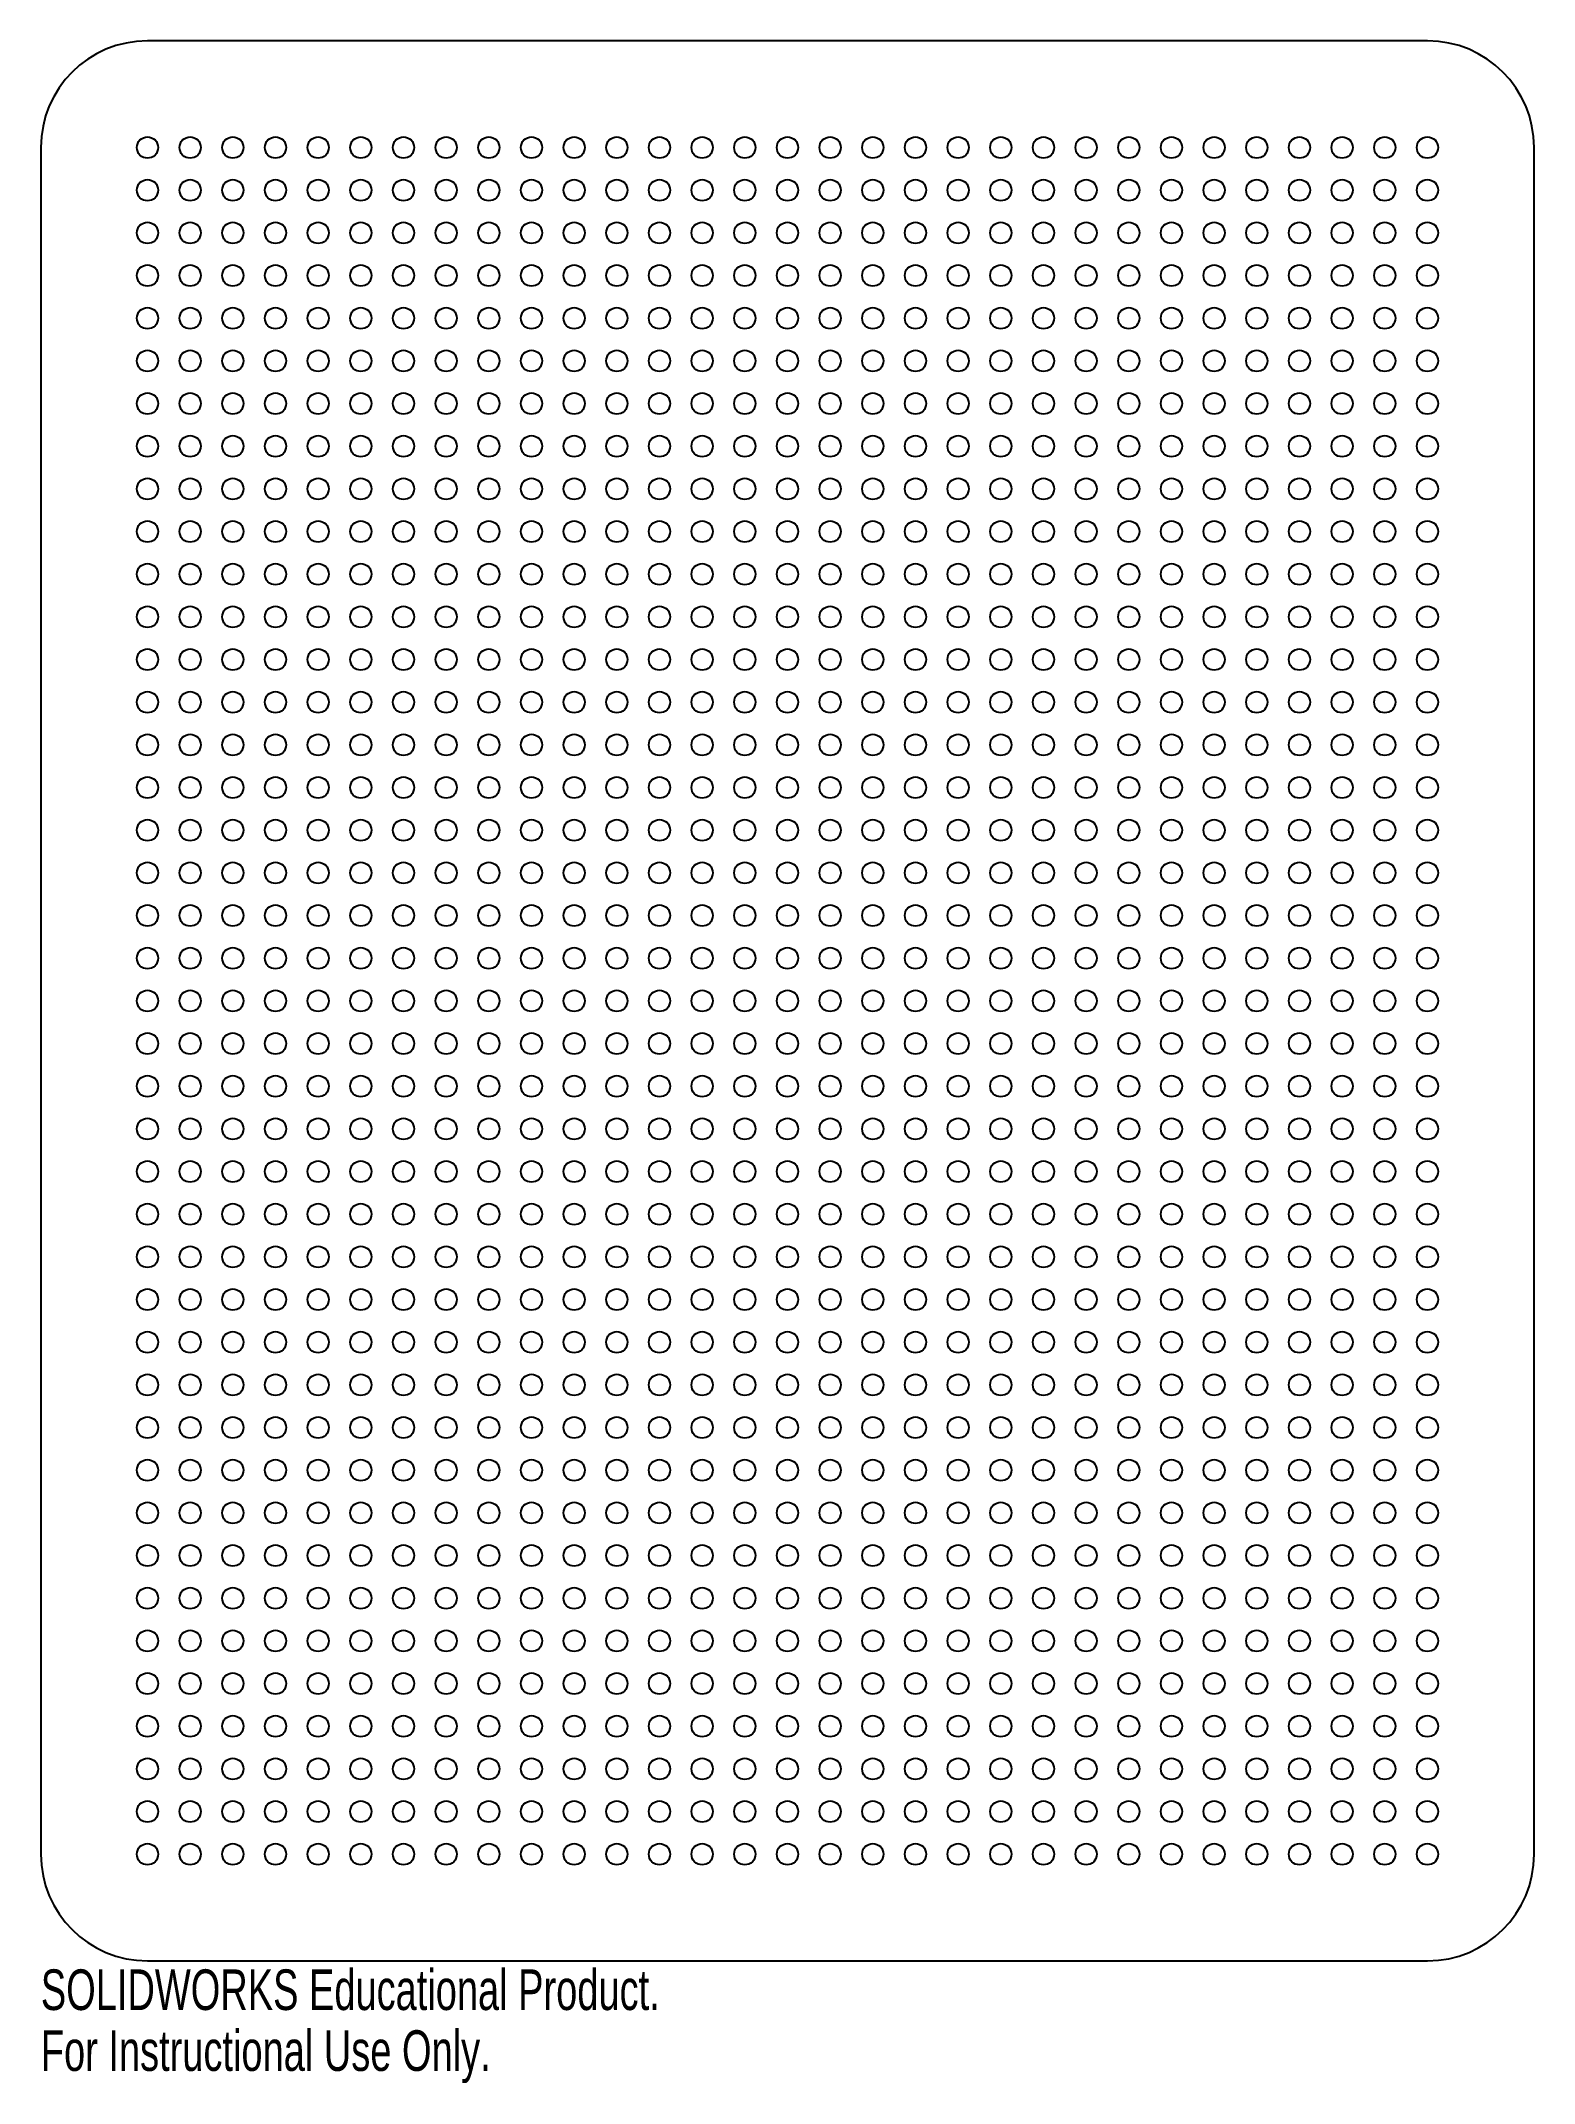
# Model space of a CAD drawing. Header units: inches. Extents: x -58.47 to -51.47, y -34.26 to -24.68.
import ezdxf

# ---------------------------------------------------------------- set-up
doc = ezdxf.new("R2010")
doc.units = ezdxf.units.IN
doc.header["$MEASUREMENT"] = 0
doc.styles.add('SLDTEXTSTYLE0', font='TXT', dxfattribs={"width": 0.7})

msp = doc.modelspace()

# ---------------------------------------------------------------- linework, layer by layer
at = {"color": 7, "linetype": 'Continuous', "lineweight": 25}
for p, q in [((-51.971, -24.684), (-57.971, -24.684)), ((-58.471, -25.184), (-58.471, -33.184)), ((-51.471, -33.184), (-51.471, -25.184)), ((-57.971, -33.684), (-51.971, -33.684))]:
    msp.add_line(p, q, dxfattribs=at)
for centre in [(-57.971, -25.184), (-57.771, -25.184), (-57.571, -25.184), (-57.371, -25.184), (-57.171, -25.184), (-56.971, -25.184), (-56.771, -25.184), (-56.571, -25.184), (-56.371, -25.184), (-56.171, -25.184), (-55.971, -25.184), (-55.771, -25.184), (-55.571, -25.184), (-55.371, -25.184), (-55.171, -25.184), (-54.971, -25.184), (-54.771, -25.184), (-54.571, -25.184), (-54.371, -25.184), (-54.171, -25.184), (-53.971, -25.184), (-53.771, -25.184), (-53.571, -25.184), (-53.371, -25.184), (-53.171, -25.184), (-52.971, -25.184), (-52.771, -25.184), (-52.571, -25.184), (-52.371, -25.184), (-52.171, -25.184), (-51.971, -25.184), (-57.971, -25.384), (-57.771, -25.384), (-57.571, -25.384), (-57.371, -25.384), (-57.171, -25.384), (-56.971, -25.384), (-56.771, -25.384), (-56.571, -25.384), (-56.371, -25.384), (-56.171, -25.384), (-55.971, -25.384), (-55.771, -25.384), (-55.571, -25.384), (-55.371, -25.384), (-55.171, -25.384), (-54.971, -25.384), (-54.771, -25.384), (-54.571, -25.384), (-54.371, -25.384), (-54.171, -25.384), (-53.971, -25.384), (-53.771, -25.384), (-53.571, -25.384), (-53.371, -25.384), (-53.171, -25.384), (-52.971, -25.384), (-52.771, -25.384), (-52.571, -25.384), (-52.371, -25.384), (-52.171, -25.384), (-51.971, -25.384), (-57.971, -25.584), (-57.771, -25.584), (-57.571, -25.584), (-57.371, -25.584), (-57.171, -25.584), (-56.971, -25.584), (-56.771, -25.584), (-56.571, -25.584), (-56.371, -25.584), (-56.171, -25.584), (-55.971, -25.584), (-55.771, -25.584), (-55.571, -25.584), (-55.371, -25.584), (-55.171, -25.584), (-54.971, -25.584), (-54.771, -25.584), (-54.571, -25.584), (-54.371, -25.584), (-54.171, -25.584), (-53.971, -25.584), (-53.771, -25.584), (-53.571, -25.584), (-53.371, -25.584), (-53.171, -25.584), (-52.971, -25.584), (-52.771, -25.584), (-52.571, -25.584), (-52.371, -25.584), (-52.171, -25.584), (-51.971, -25.584), (-57.971, -25.784), (-57.771, -25.784), (-57.571, -25.784), (-57.371, -25.784), (-57.171, -25.784), (-56.971, -25.784), (-56.771, -25.784), (-56.571, -25.784), (-56.371, -25.784), (-56.171, -25.784), (-55.971, -25.784), (-55.771, -25.784), (-55.571, -25.784), (-55.371, -25.784), (-55.171, -25.784), (-54.971, -25.784), (-54.771, -25.784), (-54.571, -25.784), (-54.371, -25.784), (-54.171, -25.784), (-53.971, -25.784), (-53.771, -25.784), (-53.571, -25.784), (-53.371, -25.784), (-53.171, -25.784), (-52.971, -25.784), (-52.771, -25.784), (-52.571, -25.784), (-52.371, -25.784), (-52.171, -25.784), (-51.971, -25.784), (-57.971, -25.984), (-57.771, -25.984), (-57.571, -25.984), (-57.371, -25.984), (-57.171, -25.984), (-56.971, -25.984), (-56.771, -25.984), (-56.571, -25.984), (-56.371, -25.984), (-56.171, -25.984), (-55.971, -25.984), (-55.771, -25.984), (-55.571, -25.984), (-55.371, -25.984), (-55.171, -25.984), (-54.971, -25.984), (-54.771, -25.984), (-54.571, -25.984), (-54.371, -25.984), (-54.171, -25.984), (-53.971, -25.984), (-53.771, -25.984), (-53.571, -25.984), (-53.371, -25.984), (-53.171, -25.984), (-52.971, -25.984), (-52.771, -25.984), (-52.571, -25.984), (-52.371, -25.984), (-52.171, -25.984), (-51.971, -25.984), (-57.971, -26.184), (-57.771, -26.184), (-57.571, -26.184), (-57.371, -26.184), (-57.171, -26.184), (-56.971, -26.184), (-56.771, -26.184), (-56.571, -26.184), (-56.371, -26.184), (-56.171, -26.184), (-55.971, -26.184), (-55.771, -26.184), (-55.571, -26.184), (-55.371, -26.184), (-55.171, -26.184), (-54.971, -26.184), (-54.771, -26.184), (-54.571, -26.184), (-54.371, -26.184), (-54.171, -26.184), (-53.971, -26.184), (-53.771, -26.184), (-53.571, -26.184), (-53.371, -26.184), (-53.171, -26.184), (-52.971, -26.184), (-52.771, -26.184), (-52.571, -26.184), (-52.371, -26.184), (-52.171, -26.184), (-51.971, -26.184), (-57.971, -26.384), (-57.771, -26.384), (-57.571, -26.384), (-57.371, -26.384), (-57.171, -26.384), (-56.971, -26.384), (-56.771, -26.384), (-56.571, -26.384), (-56.371, -26.384), (-56.171, -26.384), (-55.971, -26.384), (-55.771, -26.384), (-55.571, -26.384), (-55.371, -26.384), (-55.171, -26.384), (-54.971, -26.384), (-54.771, -26.384), (-54.571, -26.384), (-54.371, -26.384), (-54.171, -26.384), (-53.971, -26.384), (-53.771, -26.384), (-53.571, -26.384), (-53.371, -26.384), (-53.171, -26.384), (-52.971, -26.384), (-52.771, -26.384), (-52.571, -26.384), (-52.371, -26.384), (-52.171, -26.384), (-51.971, -26.384), (-57.971, -26.584), (-57.771, -26.584), (-57.571, -26.584), (-57.371, -26.584), (-57.171, -26.584), (-56.971, -26.584), (-56.771, -26.584), (-56.571, -26.584), (-56.371, -26.584), (-56.171, -26.584), (-55.971, -26.584), (-55.771, -26.584), (-55.571, -26.584), (-55.371, -26.584), (-55.171, -26.584), (-54.971, -26.584), (-54.771, -26.584), (-54.571, -26.584), (-54.371, -26.584), (-54.171, -26.584), (-53.971, -26.584), (-53.771, -26.584), (-53.571, -26.584), (-53.371, -26.584), (-53.171, -26.584), (-52.971, -26.584), (-52.771, -26.584), (-52.571, -26.584), (-52.371, -26.584), (-52.171, -26.584), (-51.971, -26.584), (-57.971, -26.784), (-57.771, -26.784), (-57.571, -26.784), (-57.371, -26.784), (-57.171, -26.784), (-56.971, -26.784), (-56.771, -26.784), (-56.571, -26.784), (-56.371, -26.784), (-56.171, -26.784), (-55.971, -26.784), (-55.771, -26.784), (-55.571, -26.784), (-55.371, -26.784), (-55.171, -26.784), (-54.971, -26.784), (-54.771, -26.784), (-54.571, -26.784), (-54.371, -26.784), (-54.171, -26.784), (-53.971, -26.784), (-53.771, -26.784), (-53.571, -26.784), (-53.371, -26.784), (-53.171, -26.784), (-52.971, -26.784), (-52.771, -26.784), (-52.571, -26.784), (-52.371, -26.784), (-52.171, -26.784), (-51.971, -26.784), (-57.971, -26.984), (-57.771, -26.984), (-57.571, -26.984), (-57.371, -26.984), (-57.171, -26.984), (-56.971, -26.984), (-56.771, -26.984), (-56.571, -26.984), (-56.371, -26.984), (-56.171, -26.984), (-55.971, -26.984), (-55.771, -26.984), (-55.571, -26.984), (-55.371, -26.984), (-55.171, -26.984), (-54.971, -26.984), (-54.771, -26.984), (-54.571, -26.984), (-54.371, -26.984), (-54.171, -26.984), (-53.971, -26.984), (-53.771, -26.984), (-53.571, -26.984), (-53.371, -26.984), (-53.171, -26.984), (-52.971, -26.984), (-52.771, -26.984), (-52.571, -26.984), (-52.371, -26.984), (-52.171, -26.984), (-51.971, -26.984), (-57.971, -27.184), (-57.771, -27.184), (-57.571, -27.184), (-57.371, -27.184), (-57.171, -27.184), (-56.971, -27.184), (-56.771, -27.184), (-56.571, -27.184), (-56.371, -27.184), (-56.171, -27.184), (-55.971, -27.184), (-55.771, -27.184), (-55.571, -27.184), (-55.371, -27.184), (-55.171, -27.184), (-54.971, -27.184), (-54.771, -27.184), (-54.571, -27.184), (-54.371, -27.184), (-54.171, -27.184), (-53.971, -27.184), (-53.771, -27.184), (-53.571, -27.184), (-53.371, -27.184), (-53.171, -27.184), (-52.971, -27.184), (-52.771, -27.184), (-52.571, -27.184), (-52.371, -27.184), (-52.171, -27.184), (-51.971, -27.184), (-57.971, -27.384), (-57.771, -27.384), (-57.571, -27.384), (-57.371, -27.384), (-57.171, -27.384), (-56.971, -27.384), (-56.771, -27.384), (-56.571, -27.384), (-56.371, -27.384), (-56.171, -27.384), (-55.971, -27.384), (-55.771, -27.384), (-55.571, -27.384), (-55.371, -27.384), (-55.171, -27.384), (-54.971, -27.384), (-54.771, -27.384), (-54.571, -27.384), (-54.371, -27.384), (-54.171, -27.384), (-53.971, -27.384), (-53.771, -27.384), (-53.571, -27.384), (-53.371, -27.384), (-53.171, -27.384), (-52.971, -27.384), (-52.771, -27.384), (-52.571, -27.384), (-52.371, -27.384), (-52.171, -27.384), (-51.971, -27.384), (-57.971, -27.584), (-57.771, -27.584), (-57.571, -27.584), (-57.371, -27.584), (-57.171, -27.584), (-56.971, -27.584), (-56.771, -27.584), (-56.571, -27.584), (-56.371, -27.584), (-56.171, -27.584), (-55.971, -27.584), (-55.771, -27.584), (-55.571, -27.584), (-55.371, -27.584), (-55.171, -27.584), (-54.971, -27.584), (-54.771, -27.584), (-54.571, -27.584), (-54.371, -27.584), (-54.171, -27.584), (-53.971, -27.584), (-53.771, -27.584), (-53.571, -27.584), (-53.371, -27.584), (-53.171, -27.584), (-52.971, -27.584), (-52.771, -27.584), (-52.571, -27.584), (-52.371, -27.584), (-52.171, -27.584), (-51.971, -27.584), (-57.971, -27.784), (-57.771, -27.784), (-57.571, -27.784), (-57.371, -27.784), (-57.171, -27.784), (-56.971, -27.784), (-56.771, -27.784), (-56.571, -27.784), (-56.371, -27.784), (-56.171, -27.784), (-55.971, -27.784), (-55.771, -27.784), (-55.571, -27.784), (-55.371, -27.784), (-55.171, -27.784), (-54.971, -27.784), (-54.771, -27.784), (-54.571, -27.784), (-54.371, -27.784), (-54.171, -27.784), (-53.971, -27.784), (-53.771, -27.784), (-53.571, -27.784), (-53.371, -27.784), (-53.171, -27.784), (-52.971, -27.784), (-52.771, -27.784), (-52.571, -27.784), (-52.371, -27.784), (-52.171, -27.784), (-51.971, -27.784), (-57.971, -27.984), (-57.771, -27.984), (-57.571, -27.984), (-57.371, -27.984), (-57.171, -27.984), (-56.971, -27.984), (-56.771, -27.984), (-56.571, -27.984), (-56.371, -27.984), (-56.171, -27.984), (-55.971, -27.984), (-55.771, -27.984), (-55.571, -27.984), (-55.371, -27.984), (-55.171, -27.984), (-54.971, -27.984), (-54.771, -27.984), (-54.571, -27.984), (-54.371, -27.984), (-54.171, -27.984), (-53.971, -27.984), (-53.771, -27.984), (-53.571, -27.984), (-53.371, -27.984), (-53.171, -27.984), (-52.971, -27.984), (-52.771, -27.984), (-52.571, -27.984), (-52.371, -27.984), (-52.171, -27.984), (-51.971, -27.984), (-57.971, -28.184), (-57.771, -28.184), (-57.571, -28.184), (-57.371, -28.184), (-57.171, -28.184), (-56.971, -28.184), (-56.771, -28.184), (-56.571, -28.184), (-56.371, -28.184), (-56.171, -28.184), (-55.971, -28.184), (-55.771, -28.184), (-55.571, -28.184), (-55.371, -28.184), (-55.171, -28.184), (-54.971, -28.184), (-54.771, -28.184), (-54.571, -28.184), (-54.371, -28.184), (-54.171, -28.184), (-53.971, -28.184), (-53.771, -28.184), (-53.571, -28.184), (-53.371, -28.184), (-53.171, -28.184), (-52.971, -28.184), (-52.771, -28.184), (-52.571, -28.184), (-52.371, -28.184), (-52.171, -28.184), (-51.971, -28.184), (-57.971, -28.384), (-57.771, -28.384), (-57.571, -28.384), (-57.371, -28.384), (-57.171, -28.384), (-56.971, -28.384), (-56.771, -28.384), (-56.571, -28.384), (-56.371, -28.384), (-56.171, -28.384), (-55.971, -28.384), (-55.771, -28.384), (-55.571, -28.384), (-55.371, -28.384), (-55.171, -28.384), (-54.971, -28.384), (-54.771, -28.384), (-54.571, -28.384), (-54.371, -28.384), (-54.171, -28.384), (-53.971, -28.384), (-53.771, -28.384), (-53.571, -28.384), (-53.371, -28.384), (-53.171, -28.384), (-52.971, -28.384), (-52.771, -28.384), (-52.571, -28.384), (-52.371, -28.384), (-52.171, -28.384), (-51.971, -28.384), (-57.971, -28.584), (-57.771, -28.584), (-57.571, -28.584), (-57.371, -28.584), (-57.171, -28.584), (-56.971, -28.584), (-56.771, -28.584), (-56.571, -28.584), (-56.371, -28.584), (-56.171, -28.584), (-55.971, -28.584), (-55.771, -28.584), (-55.571, -28.584), (-55.371, -28.584), (-55.171, -28.584), (-54.971, -28.584), (-54.771, -28.584), (-54.571, -28.584), (-54.371, -28.584), (-54.171, -28.584), (-53.971, -28.584), (-53.771, -28.584), (-53.571, -28.584), (-53.371, -28.584), (-53.171, -28.584), (-52.971, -28.584), (-52.771, -28.584), (-52.571, -28.584), (-52.371, -28.584), (-52.171, -28.584), (-51.971, -28.584), (-57.971, -28.784), (-57.771, -28.784), (-57.571, -28.784), (-57.371, -28.784), (-57.171, -28.784), (-56.971, -28.784), (-56.771, -28.784), (-56.571, -28.784), (-56.371, -28.784), (-56.171, -28.784), (-55.971, -28.784), (-55.771, -28.784), (-55.571, -28.784), (-55.371, -28.784), (-55.171, -28.784), (-54.971, -28.784), (-54.771, -28.784), (-54.571, -28.784), (-54.371, -28.784), (-54.171, -28.784), (-53.971, -28.784), (-53.771, -28.784), (-53.571, -28.784), (-53.371, -28.784), (-53.171, -28.784), (-52.971, -28.784), (-52.771, -28.784), (-52.571, -28.784), (-52.371, -28.784), (-52.171, -28.784), (-51.971, -28.784), (-57.971, -28.984), (-57.771, -28.984), (-57.571, -28.984), (-57.371, -28.984), (-57.171, -28.984), (-56.971, -28.984), (-56.771, -28.984), (-56.571, -28.984), (-56.371, -28.984), (-56.171, -28.984), (-55.971, -28.984), (-55.771, -28.984), (-55.571, -28.984), (-55.371, -28.984), (-55.171, -28.984), (-54.971, -28.984), (-54.771, -28.984), (-54.571, -28.984), (-54.371, -28.984), (-54.171, -28.984), (-53.971, -28.984), (-53.771, -28.984), (-53.571, -28.984), (-53.371, -28.984), (-53.171, -28.984), (-52.971, -28.984), (-52.771, -28.984), (-52.571, -28.984), (-52.371, -28.984), (-52.171, -28.984), (-51.971, -28.984), (-57.971, -29.184), (-57.771, -29.184), (-57.571, -29.184), (-57.371, -29.184), (-57.171, -29.184), (-56.971, -29.184), (-56.771, -29.184), (-56.571, -29.184), (-56.371, -29.184), (-56.171, -29.184), (-55.971, -29.184), (-55.771, -29.184), (-55.571, -29.184), (-55.371, -29.184), (-55.171, -29.184), (-54.971, -29.184), (-54.771, -29.184), (-54.571, -29.184), (-54.371, -29.184), (-54.171, -29.184), (-53.971, -29.184), (-53.771, -29.184), (-53.571, -29.184), (-53.371, -29.184), (-53.171, -29.184), (-52.971, -29.184), (-52.771, -29.184), (-52.571, -29.184), (-52.371, -29.184), (-52.171, -29.184), (-51.971, -29.184), (-57.971, -29.384), (-57.771, -29.384), (-57.571, -29.384), (-57.371, -29.384), (-57.171, -29.384), (-56.971, -29.384), (-56.771, -29.384), (-56.571, -29.384), (-56.371, -29.384), (-56.171, -29.384), (-55.971, -29.384), (-55.771, -29.384), (-55.571, -29.384), (-55.371, -29.384), (-55.171, -29.384), (-54.971, -29.384), (-54.771, -29.384), (-54.571, -29.384), (-54.371, -29.384), (-54.171, -29.384), (-53.971, -29.384), (-53.771, -29.384), (-53.571, -29.384), (-53.371, -29.384), (-53.171, -29.384), (-52.971, -29.384), (-52.771, -29.384), (-52.571, -29.384), (-52.371, -29.384), (-52.171, -29.384), (-51.971, -29.384), (-57.971, -29.584), (-57.771, -29.584), (-57.571, -29.584), (-57.371, -29.584), (-57.171, -29.584), (-56.971, -29.584), (-56.771, -29.584), (-56.571, -29.584), (-56.371, -29.584), (-56.171, -29.584), (-55.971, -29.584), (-55.771, -29.584), (-55.571, -29.584), (-55.371, -29.584), (-55.171, -29.584), (-54.971, -29.584), (-54.771, -29.584), (-54.571, -29.584), (-54.371, -29.584), (-54.171, -29.584), (-53.971, -29.584), (-53.771, -29.584), (-53.571, -29.584), (-53.371, -29.584), (-53.171, -29.584), (-52.971, -29.584), (-52.771, -29.584), (-52.571, -29.584), (-52.371, -29.584), (-52.171, -29.584), (-51.971, -29.584), (-57.971, -29.784), (-57.771, -29.784), (-57.571, -29.784), (-57.371, -29.784), (-57.171, -29.784), (-56.971, -29.784), (-56.771, -29.784), (-56.571, -29.784), (-56.371, -29.784), (-56.171, -29.784), (-55.971, -29.784), (-55.771, -29.784), (-55.571, -29.784), (-55.371, -29.784), (-55.171, -29.784), (-54.971, -29.784), (-54.771, -29.784), (-54.571, -29.784), (-54.371, -29.784), (-54.171, -29.784), (-53.971, -29.784), (-53.771, -29.784), (-53.571, -29.784), (-53.371, -29.784), (-53.171, -29.784), (-52.971, -29.784), (-52.771, -29.784), (-52.571, -29.784), (-52.371, -29.784), (-52.171, -29.784), (-51.971, -29.784), (-57.971, -29.984), (-57.771, -29.984), (-57.571, -29.984), (-57.371, -29.984), (-57.171, -29.984), (-56.971, -29.984), (-56.771, -29.984), (-56.571, -29.984), (-56.371, -29.984), (-56.171, -29.984), (-55.971, -29.984), (-55.771, -29.984), (-55.571, -29.984), (-55.371, -29.984), (-55.171, -29.984), (-54.971, -29.984), (-54.771, -29.984), (-54.571, -29.984), (-54.371, -29.984), (-54.171, -29.984), (-53.971, -29.984), (-53.771, -29.984), (-53.571, -29.984), (-53.371, -29.984), (-53.171, -29.984), (-52.971, -29.984), (-52.771, -29.984), (-52.571, -29.984), (-52.371, -29.984), (-52.171, -29.984), (-51.971, -29.984), (-57.971, -30.184), (-57.771, -30.184), (-57.571, -30.184), (-57.371, -30.184), (-57.171, -30.184), (-56.971, -30.184), (-56.771, -30.184), (-56.571, -30.184), (-56.371, -30.184), (-56.171, -30.184), (-55.971, -30.184), (-55.771, -30.184), (-55.571, -30.184), (-55.371, -30.184), (-55.171, -30.184), (-54.971, -30.184), (-54.771, -30.184), (-54.571, -30.184), (-54.371, -30.184), (-54.171, -30.184), (-53.971, -30.184), (-53.771, -30.184), (-53.571, -30.184), (-53.371, -30.184), (-53.171, -30.184), (-52.971, -30.184), (-52.771, -30.184), (-52.571, -30.184), (-52.371, -30.184), (-52.171, -30.184), (-51.971, -30.184), (-57.971, -30.384), (-57.771, -30.384), (-57.571, -30.384), (-57.371, -30.384), (-57.171, -30.384), (-56.971, -30.384), (-56.771, -30.384), (-56.571, -30.384), (-56.371, -30.384), (-56.171, -30.384), (-55.971, -30.384), (-55.771, -30.384), (-55.571, -30.384), (-55.371, -30.384), (-55.171, -30.384), (-54.971, -30.384), (-54.771, -30.384), (-54.571, -30.384), (-54.371, -30.384), (-54.171, -30.384), (-53.971, -30.384), (-53.771, -30.384), (-53.571, -30.384), (-53.371, -30.384), (-53.171, -30.384), (-52.971, -30.384), (-52.771, -30.384), (-52.571, -30.384), (-52.371, -30.384), (-52.171, -30.384), (-51.971, -30.384), (-57.971, -30.584), (-57.771, -30.584), (-57.571, -30.584), (-57.371, -30.584), (-57.171, -30.584), (-56.971, -30.584), (-56.771, -30.584), (-56.571, -30.584), (-56.371, -30.584), (-56.171, -30.584), (-55.971, -30.584), (-55.771, -30.584), (-55.571, -30.584), (-55.371, -30.584), (-55.171, -30.584), (-54.971, -30.584), (-54.771, -30.584), (-54.571, -30.584), (-54.371, -30.584), (-54.171, -30.584), (-53.971, -30.584), (-53.771, -30.584), (-53.571, -30.584), (-53.371, -30.584), (-53.171, -30.584), (-52.971, -30.584), (-52.771, -30.584), (-52.571, -30.584), (-52.371, -30.584), (-52.171, -30.584), (-51.971, -30.584), (-57.971, -30.784), (-57.771, -30.784), (-57.571, -30.784), (-57.371, -30.784), (-57.171, -30.784), (-56.971, -30.784), (-56.771, -30.784), (-56.571, -30.784), (-56.371, -30.784), (-56.171, -30.784), (-55.971, -30.784), (-55.771, -30.784), (-55.571, -30.784), (-55.371, -30.784), (-55.171, -30.784), (-54.971, -30.784), (-54.771, -30.784), (-54.571, -30.784), (-54.371, -30.784), (-54.171, -30.784), (-53.971, -30.784), (-53.771, -30.784), (-53.571, -30.784), (-53.371, -30.784), (-53.171, -30.784), (-52.971, -30.784), (-52.771, -30.784), (-52.571, -30.784), (-52.371, -30.784), (-52.171, -30.784), (-51.971, -30.784), (-57.971, -30.984), (-57.771, -30.984), (-57.571, -30.984), (-57.371, -30.984), (-57.171, -30.984), (-56.971, -30.984), (-56.771, -30.984), (-56.571, -30.984), (-56.371, -30.984), (-56.171, -30.984), (-55.971, -30.984), (-55.771, -30.984), (-55.571, -30.984), (-55.371, -30.984), (-55.171, -30.984), (-54.971, -30.984), (-54.771, -30.984), (-54.571, -30.984), (-54.371, -30.984), (-54.171, -30.984), (-53.971, -30.984), (-53.771, -30.984), (-53.571, -30.984), (-53.371, -30.984), (-53.171, -30.984), (-52.971, -30.984), (-52.771, -30.984), (-52.571, -30.984), (-52.371, -30.984), (-52.171, -30.984), (-51.971, -30.984), (-57.971, -31.184), (-57.771, -31.184), (-57.571, -31.184), (-57.371, -31.184), (-57.171, -31.184), (-56.971, -31.184), (-56.771, -31.184), (-56.571, -31.184), (-56.371, -31.184), (-56.171, -31.184), (-55.971, -31.184), (-55.771, -31.184), (-55.571, -31.184), (-55.371, -31.184), (-55.171, -31.184), (-54.971, -31.184), (-54.771, -31.184), (-54.571, -31.184), (-54.371, -31.184), (-54.171, -31.184), (-53.971, -31.184), (-53.771, -31.184), (-53.571, -31.184), (-53.371, -31.184), (-53.171, -31.184), (-52.971, -31.184), (-52.771, -31.184), (-52.571, -31.184), (-52.371, -31.184), (-52.171, -31.184), (-51.971, -31.184), (-57.971, -31.384), (-57.771, -31.384), (-57.571, -31.384), (-57.371, -31.384), (-57.171, -31.384), (-56.971, -31.384), (-56.771, -31.384), (-56.571, -31.384), (-56.371, -31.384), (-56.171, -31.384), (-55.971, -31.384), (-55.771, -31.384), (-55.571, -31.384), (-55.371, -31.384), (-55.171, -31.384), (-54.971, -31.384), (-54.771, -31.384), (-54.571, -31.384), (-54.371, -31.384), (-54.171, -31.384), (-53.971, -31.384), (-53.771, -31.384), (-53.571, -31.384), (-53.371, -31.384), (-53.171, -31.384), (-52.971, -31.384), (-52.771, -31.384), (-52.571, -31.384), (-52.371, -31.384), (-52.171, -31.384), (-51.971, -31.384), (-57.971, -31.584), (-57.771, -31.584), (-57.571, -31.584), (-57.371, -31.584), (-57.171, -31.584), (-56.971, -31.584), (-56.771, -31.584), (-56.571, -31.584), (-56.371, -31.584), (-56.171, -31.584), (-55.971, -31.584), (-55.771, -31.584), (-55.571, -31.584), (-55.371, -31.584), (-55.171, -31.584), (-54.971, -31.584), (-54.771, -31.584), (-54.571, -31.584), (-54.371, -31.584), (-54.171, -31.584), (-53.971, -31.584), (-53.771, -31.584), (-53.571, -31.584), (-53.371, -31.584), (-53.171, -31.584), (-52.971, -31.584), (-52.771, -31.584), (-52.571, -31.584), (-52.371, -31.584), (-52.171, -31.584), (-51.971, -31.584), (-57.971, -31.784), (-57.771, -31.784), (-57.571, -31.784), (-57.371, -31.784), (-57.171, -31.784), (-56.971, -31.784), (-56.771, -31.784), (-56.571, -31.784), (-56.371, -31.784), (-56.171, -31.784), (-55.971, -31.784), (-55.771, -31.784), (-55.571, -31.784), (-55.371, -31.784), (-55.171, -31.784), (-54.971, -31.784), (-54.771, -31.784), (-54.571, -31.784), (-54.371, -31.784), (-54.171, -31.784), (-53.971, -31.784), (-53.771, -31.784), (-53.571, -31.784), (-53.371, -31.784), (-53.171, -31.784), (-52.971, -31.784), (-52.771, -31.784), (-52.571, -31.784), (-52.371, -31.784), (-52.171, -31.784), (-51.971, -31.784), (-57.971, -31.984), (-57.771, -31.984), (-57.571, -31.984), (-57.371, -31.984), (-57.171, -31.984), (-56.971, -31.984), (-56.771, -31.984), (-56.571, -31.984), (-56.371, -31.984), (-56.171, -31.984), (-55.971, -31.984), (-55.771, -31.984), (-55.571, -31.984), (-55.371, -31.984), (-55.171, -31.984), (-54.971, -31.984), (-54.771, -31.984), (-54.571, -31.984), (-54.371, -31.984), (-54.171, -31.984), (-53.971, -31.984), (-53.771, -31.984), (-53.571, -31.984), (-53.371, -31.984), (-53.171, -31.984), (-52.971, -31.984), (-52.771, -31.984), (-52.571, -31.984), (-52.371, -31.984), (-52.171, -31.984), (-51.971, -31.984), (-57.971, -32.184), (-57.771, -32.184), (-57.571, -32.184), (-57.371, -32.184), (-57.171, -32.184), (-56.971, -32.184), (-56.771, -32.184), (-56.571, -32.184), (-56.371, -32.184), (-56.171, -32.184), (-55.971, -32.184), (-55.771, -32.184), (-55.571, -32.184), (-55.371, -32.184), (-55.171, -32.184), (-54.971, -32.184), (-54.771, -32.184), (-54.571, -32.184), (-54.371, -32.184), (-54.171, -32.184), (-53.971, -32.184), (-53.771, -32.184), (-53.571, -32.184), (-53.371, -32.184), (-53.171, -32.184), (-52.971, -32.184), (-52.771, -32.184), (-52.571, -32.184), (-52.371, -32.184), (-52.171, -32.184), (-51.971, -32.184), (-57.971, -32.384), (-57.771, -32.384), (-57.571, -32.384), (-57.371, -32.384), (-57.171, -32.384), (-56.971, -32.384), (-56.771, -32.384), (-56.571, -32.384), (-56.371, -32.384), (-56.171, -32.384), (-55.971, -32.384), (-55.771, -32.384), (-55.571, -32.384), (-55.371, -32.384), (-55.171, -32.384), (-54.971, -32.384), (-54.771, -32.384), (-54.571, -32.384), (-54.371, -32.384), (-54.171, -32.384), (-53.971, -32.384), (-53.771, -32.384), (-53.571, -32.384), (-53.371, -32.384), (-53.171, -32.384), (-52.971, -32.384), (-52.771, -32.384), (-52.571, -32.384), (-52.371, -32.384), (-52.171, -32.384), (-51.971, -32.384), (-57.971, -32.584), (-57.771, -32.584), (-57.571, -32.584), (-57.371, -32.584), (-57.171, -32.584), (-56.971, -32.584), (-56.771, -32.584), (-56.571, -32.584), (-56.371, -32.584), (-56.171, -32.584), (-55.971, -32.584), (-55.771, -32.584), (-55.571, -32.584), (-55.371, -32.584), (-55.171, -32.584), (-54.971, -32.584), (-54.771, -32.584), (-54.571, -32.584), (-54.371, -32.584), (-54.171, -32.584), (-53.971, -32.584), (-53.771, -32.584), (-53.571, -32.584), (-53.371, -32.584), (-53.171, -32.584), (-52.971, -32.584), (-52.771, -32.584), (-52.571, -32.584), (-52.371, -32.584), (-52.171, -32.584), (-51.971, -32.584), (-57.971, -32.784), (-57.771, -32.784), (-57.571, -32.784), (-57.371, -32.784), (-57.171, -32.784), (-56.971, -32.784), (-56.771, -32.784), (-56.571, -32.784), (-56.371, -32.784), (-56.171, -32.784), (-55.971, -32.784), (-55.771, -32.784), (-55.571, -32.784), (-55.371, -32.784), (-55.171, -32.784), (-54.971, -32.784), (-54.771, -32.784), (-54.571, -32.784), (-54.371, -32.784), (-54.171, -32.784), (-53.971, -32.784), (-53.771, -32.784), (-53.571, -32.784), (-53.371, -32.784), (-53.171, -32.784), (-52.971, -32.784), (-52.771, -32.784), (-52.571, -32.784), (-52.371, -32.784), (-52.171, -32.784), (-51.971, -32.784), (-57.971, -32.984), (-57.771, -32.984), (-57.571, -32.984), (-57.371, -32.984), (-57.171, -32.984), (-56.971, -32.984), (-56.771, -32.984), (-56.571, -32.984), (-56.371, -32.984), (-56.171, -32.984), (-55.971, -32.984), (-55.771, -32.984), (-55.571, -32.984), (-55.371, -32.984), (-55.171, -32.984), (-54.971, -32.984), (-54.771, -32.984), (-54.571, -32.984), (-54.371, -32.984), (-54.171, -32.984), (-53.971, -32.984), (-53.771, -32.984), (-53.571, -32.984), (-53.371, -32.984), (-53.171, -32.984), (-52.971, -32.984), (-52.771, -32.984), (-52.571, -32.984), (-52.371, -32.984), (-52.171, -32.984), (-51.971, -32.984), (-57.971, -33.184), (-57.771, -33.184), (-57.571, -33.184), (-57.371, -33.184), (-57.171, -33.184), (-56.971, -33.184), (-56.771, -33.184), (-56.571, -33.184), (-56.371, -33.184), (-56.171, -33.184), (-55.971, -33.184), (-55.771, -33.184), (-55.571, -33.184), (-55.371, -33.184), (-55.171, -33.184), (-54.971, -33.184), (-54.771, -33.184), (-54.571, -33.184), (-54.371, -33.184), (-54.171, -33.184), (-53.971, -33.184), (-53.771, -33.184), (-53.571, -33.184), (-53.371, -33.184), (-53.171, -33.184), (-52.971, -33.184), (-52.771, -33.184), (-52.571, -33.184), (-52.371, -33.184), (-52.171, -33.184), (-51.971, -33.184)]:
    msp.add_circle(centre, 0.05, dxfattribs=at)
for centre, start, end in [((-57.971, -25.184), 90, 180), ((-51.971, -25.184), 0, 90), ((-57.971, -33.184), 180, 270), ((-51.971, -33.184), 270, 0)]:
    msp.add_arc(centre, 0.5, start, end, dxfattribs=at)

# ---------------------------------------------------------------- texts
at = {"color": 7, "linetype": 'Continuous', "char_height": 0.1903, "attachment_point": 1, "style": 'SLDTEXTSTYLE0'}
for s, insert in [('SOLIDWORKS Educational Product.', (-58.471, -33.7241)), ('For Instructional Use Only.', (-58.471, -34.0096))]:
    msp.add_mtext(s, dxfattribs=dict(at, insert=insert))

doc.saveas('drawing.dxf')
